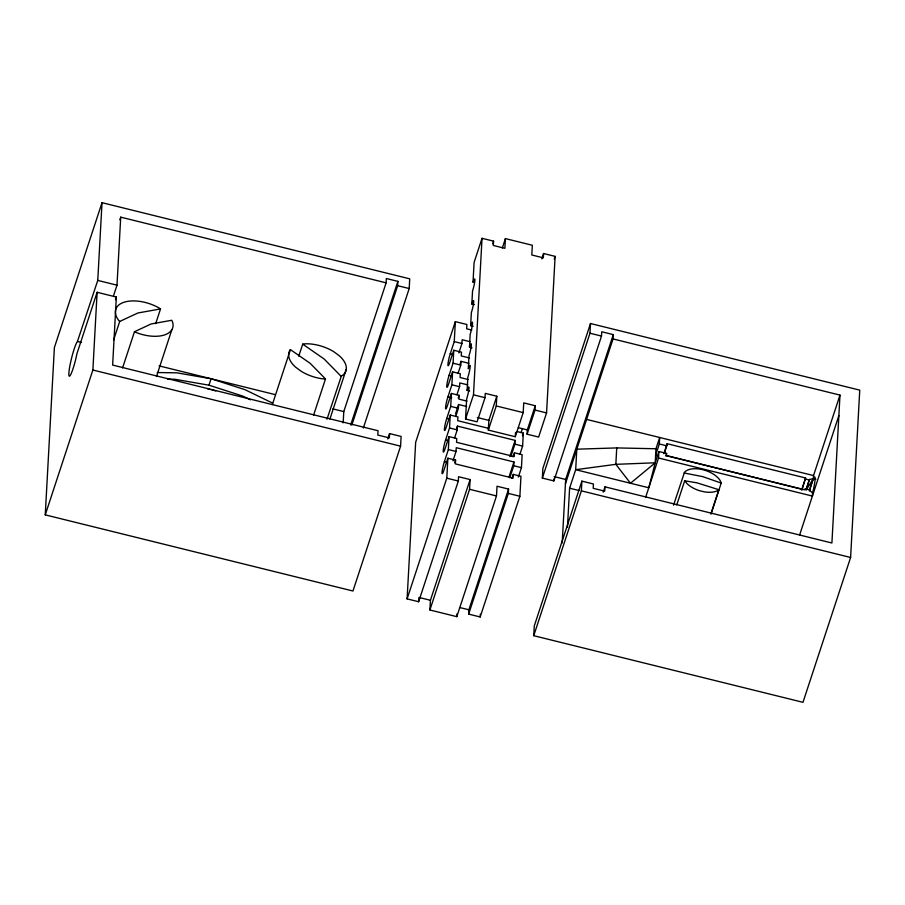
<?xml version="1.0" encoding="UTF-8"?>
<svg xmlns="http://www.w3.org/2000/svg" width="905" height="905" viewBox="0 0 905 905"><rect width="100%" height="100%" fill="white"/><g stroke="black" fill="none" stroke-linecap="round" stroke-linejoin="round"><path stroke-width="1.36" d="M387.815 438.959L389.569 433.586L401.107 436.448L400.587 446.165L352.961 591.01L45.25 514.866L54.391 347.531L102.016 202.686L409.727 278.831L409.196 288.548L363.335 428.02M45.25 514.866L92.876 370.021L97.118 292.292L116.349 297.044L112.639 365.066L378.03 430.735L377.804 435.056L389.342 437.907L389.569 433.586M97.118 292.292L77.027 353.402L75.545 359.986A17.964 2.149 -76.1 0 1 69.527 376.186A17.964 2.149 -76.1 0 1 70.647 362.102L71.721 357.554A17.964 2.149 -76.1 0 1 77.378 341.649L97.763 280.414L102.016 202.686M113.51 295.799L116.994 285.177L120.716 217.155L386.118 282.835L343.787 411.583L343.165 422.85M386.118 282.835L386.344 278.514L397.883 281.365L397.657 285.686L351.796 425.169M511.947 478.406L513.271 474.39L520.963 476.29L519.877 496.268L480.182 616.972L468.643 614.11L508.339 493.406L508.565 489.085L497.026 486.234L496.494 495.951L456.81 616.656L429.886 609.993L469.571 489.288L470.102 479.571L458.564 476.72L458.326 481.03L418.642 601.735L407.103 598.884L415.655 442.341L455.339 321.637L466.878 324.499L466.641 328.809L471.777 330.087M418.642 601.735L418.823 598.499M429.886 609.993L430.418 600.275L470.102 479.571M407.103 598.884L446.787 478.179L447.885 458.202L455.577 460.113L455.373 463.892L513.067 478.168L513.271 474.39M447.885 458.202L443.914 470.272A7.987 0.95 -76.1 0 1 442.036 472.421A7.987 0.95 -76.1 0 1 444.366 461.708L448.36 449.57L449.061 436.617L456.754 438.518L456.55 442.296L514.244 456.573L514.447 452.794L522.14 454.695L521.438 467.659L518.35 477.048M449.061 436.617L445.09 448.688A7.987 0.95 -76.1 0 1 443.212 450.826A7.987 0.95 -76.1 0 1 445.543 440.124L449.536 427.975L450.238 415.022L457.93 416.922L457.726 420.701L488.587 428.348M450.238 415.022L446.278 427.092A7.987 0.95 -76.1 0 1 444.389 429.242A7.987 0.95 -76.1 0 1 446.719 418.529L450.713 406.39L451.425 393.437L459.118 395.338L458.903 399.116L466.957 401.107M451.425 393.437L447.455 405.508A7.987 0.95 -76.1 0 1 445.565 407.646A7.987 0.95 -76.1 0 1 447.896 396.933L451.889 384.795L452.602 371.842L460.294 373.742L460.091 377.521L468.134 379.512M452.602 371.842L448.631 383.912A7.987 0.95 -76.1 0 1 446.753 386.05A7.987 0.95 -76.1 0 1 449.084 375.349L453.077 363.199L453.778 350.246L461.471 352.158L461.267 355.937L469.322 357.928M453.778 350.246L449.808 362.317A7.987 0.95 -76.1 0 1 447.93 364.466A7.987 0.95 -76.1 0 1 450.26 353.753L454.253 341.615L455.339 321.637M452.964 460.86L456.052 451.471L456.256 447.692L513.95 461.969L513.746 465.747L509.775 477.817M454.582 437.93L457.229 429.886L457.432 426.108L515.126 440.384L514.922 444.163L510.952 456.233M455.758 416.334L458.405 408.291L458.609 404.512L466.663 406.503M456.935 394.75L459.582 386.695L459.797 382.917L467.84 384.908M458.122 373.154L460.769 365.111L460.973 361.333L469.016 363.324M458.858 352.905L461.946 343.515L462.15 339.737L470.204 341.728M541.812 258.887L543.577 253.524L555.116 256.375L546.563 412.918L538.633 437.058L527.095 434.208L535.025 410.067L535.262 405.745L523.724 402.895L523.192 412.612L515.262 436.742L488.327 430.09L496.268 405.949L496.8 396.232L485.261 393.37L485.023 397.691L477.082 421.832L465.543 418.981L466.641 399.003A7.987 0.95 -76.1 0 0 468.994 388.245A7.987 0.95 -76.1 0 0 467.116 390.372L469.672 391.005M467.116 390.372L467.817 377.408A7.987 0.95 -76.1 0 0 470.17 366.661A7.987 0.95 -76.1 0 0 468.292 368.776L468.994 355.823A7.987 0.95 -76.1 0 0 471.347 345.065A7.987 0.95 -76.1 0 0 469.469 347.181L472.037 347.814M469.469 347.181L470.181 334.228A7.987 0.95 -76.1 0 0 472.534 323.47A7.987 0.95 -76.1 0 0 470.645 325.596L473.213 326.23M470.645 325.596L471.358 312.632A7.987 0.95 -76.1 0 0 473.711 301.885A7.987 0.95 -76.1 0 0 471.833 304.001L474.39 304.634M471.833 304.001L472.534 291.048A7.987 0.95 -76.1 0 0 474.887 280.29A7.987 0.95 -76.1 0 0 473.01 282.405L474.096 262.439L482.037 238.298L493.576 241.149L493.338 245.47L504.877 248.321L505.409 238.603L532.332 245.266L531.801 254.984L543.339 257.846L543.577 253.524M456.81 616.656L456.968 613.884M465.543 418.981L473.485 394.84L482.037 238.298M468.643 614.11L468.881 609.789L508.565 489.085M488.327 430.09L488.858 420.373L496.8 396.232M480.182 616.972L480.34 614.144M515.262 436.742L515.556 432.466M519.968 454.106L522.615 446.063L523.328 433.11L516.913 431.527M527.095 434.208L527.321 429.886L535.262 405.745M533.746 635.695L534.267 625.977L581.892 481.132L593.431 483.983L593.194 488.304L604.732 491.155L604.97 486.845L831.91 543L839.987 395.1L613.047 338.934L613.285 334.624L601.746 331.762L601.508 336.083L553.894 480.928L542.355 478.078L542.887 468.36L590.501 323.515L859.75 390.134L850.61 557.469L802.984 702.314L533.746 635.695L581.361 490.849L581.892 481.132M553.894 480.928L554.007 478.768M562.197 542.943L565.67 479.469L613.285 334.624M567.458 527.4L569.596 488.202L575.682 469.695L576.802 449.185L616.735 447.918L655.967 448.756L659.677 437.488L659.326 443.97L655.616 455.238L658.184 455.871M542.355 478.078L589.97 333.232L590.501 323.515M616.735 447.918L615.841 464.333L630.491 483.259L655.209 462.794L658.908 451.527L666.6 453.428L666.487 455.588L804.952 489.854L805.009 488.779L808.855 489.729L812.577 492.92L812.407 496.076L658.557 458.009L658.908 451.527M655.209 462.794L615.841 464.333L575.682 469.695L648.772 487.772L655.209 462.794L655.967 448.756M664.542 453.382L667.132 443.71L805.597 477.976L801.841 490.329M806.095 490.024L809.421 479.469L813.357 478.666L815.925 479.299M809.647 490.091L813.357 478.666L813.527 475.566L839.987 395.1M812.577 492.92L812.848 491.901A14.955 1.787 -76.1 0 0 815.043 477.535A14.955 1.787 -76.1 0 0 811.423 483.79M119.833 219.836L120.716 217.155M115.478 299.702L116.349 297.044M113.532 340.235L119.698 321.456L137.911 312.983L160.513 308.933L155.671 323.685M122.571 367.928L134.483 331.716L151.09 323.979L171.724 320.28L172.289 321.252A29.933 15.815 18.2 0 1 135.999 332.44L134.483 331.716M156.452 376.582L171.882 329.646M167.742 379.161L174.733 379.263L208.965 385.179L211.08 378.743L245.04 389.704L272.643 403.121M272.348 404.603L290.426 349.613L310.2 363.346L325.495 378.946L313.594 415.157M298.74 356.208L302.711 344.138L305.008 343.821A29.933 15.815 18.2 0 1 333.787 351.706L339.386 355.857A29.933 15.815 18.2 0 1 341.276 376.231L326.999 419.219M329.929 418.992L346.242 369.364M350.71 424.875L397.883 281.365M492.693 243.83L493.576 241.149M460.091 364.014L460.973 361.333M502.32 247.993L505.409 238.603M458.235 398.019L459.118 395.338M455.52 413.902L458.609 404.512M456.55 428.789L457.432 426.108M454.695 462.794L455.577 460.113M554.233 259.068L555.116 256.375M509.832 456.471L515.126 440.384M513.124 456.821L514.447 452.794M521.144 432.522L522.468 428.495M509.096 476.72L513.95 461.969M522.445 435.791L523.328 433.11M565.433 483.779L613.047 338.934M603.205 492.207L604.97 486.845M645.729 497.026L658.557 458.009M663.84 453.733L667.132 443.71M665.775 455.939L666.6 453.428M673.546 505.171L684.519 472.24A19.955 10.543 18.2 0 1 702.303 469.571A19.955 10.543 18.2 0 1 720.075 480.419L721.206 483.066L711.058 513.916M676.748 504.945L684.689 480.804L696.793 482.795L718.853 489.707L710.911 513.848M805.597 477.976L801.898 489.243L666.171 455.656M806.129 489.481L809.421 479.469M799.624 534.968L838.867 415.61M806.412 489.639L813.357 478.666M290.426 349.613L290.256 349.771A29.933 15.815 18.2 0 0 295.55 367.113L301.161 371.265A29.933 15.815 18.2 0 0 322.768 378.833L325.495 378.946M718.853 489.707L717.563 490.68A19.955 10.543 18.2 0 1 704.814 491.935L699.791 490.781A19.955 10.543 18.2 0 1 687.042 483.655L684.689 480.804M157.266 372.543L176.848 372.826L211.08 378.743M684.135 472.976L702.812 476.664L721.206 483.066M397.657 285.686L409.196 288.548M589.97 333.232L601.508 336.083M454.253 341.615L461.946 343.515M450.283 353.685L452.851 354.319M453.077 363.199L460.769 365.111M97.763 280.414L116.994 285.177M449.106 375.27L451.663 375.914M451.889 384.795L459.582 386.695M586.598 419.411L813.527 475.566M473.485 394.84L485.023 397.691M535.025 410.067L546.563 412.918M805.541 479.062L809.387 480.012M659.326 443.97L667.019 445.871M496.268 405.949L523.192 412.612M447.918 396.865L451.765 397.815M450.713 406.39L458.405 408.291M477.32 417.51L488.858 420.373M518.35 427.669L527.321 429.886M446.742 418.461L449.31 419.094M449.536 427.975L457.229 429.886M514.922 444.163L522.615 446.063M77.672 341.524L81.518 342.475M159.099 365.88L275.38 394.659M332.836 408.879L343.787 411.583M445.565 440.045L448.133 440.678M448.36 449.57L456.052 451.471M513.746 465.747L521.438 467.659M554.131 476.607L565.67 479.469M581.361 490.849L850.61 557.469M92.876 370.021L400.587 446.165M569.596 488.202L579.076 490.544M444.389 461.641L446.946 462.274M446.787 478.179L458.326 481.03M508.339 493.406L519.877 496.268M469.571 489.288L496.494 495.951M418.879 597.424L430.418 600.275M459.91 607.572L468.881 609.789M208.965 385.179L242.925 396.141L250.459 399.806M160.513 308.933L159.325 308.107A29.933 15.815 18.2 0 0 124.37 302.134A29.933 15.815 18.2 0 0 118.849 320.585L119.698 321.456M302.711 344.138L324.216 359.081L341.106 376.299M207.709 388.879A116.734 61.687 18.2 0 1 210.492 389.546M211.815 389.874A116.734 61.687 18.2 0 1 215.809 390.926M809.387 490.996A14.955 1.787 -76.1 0 1 811.072 484.899"/></g></svg>
